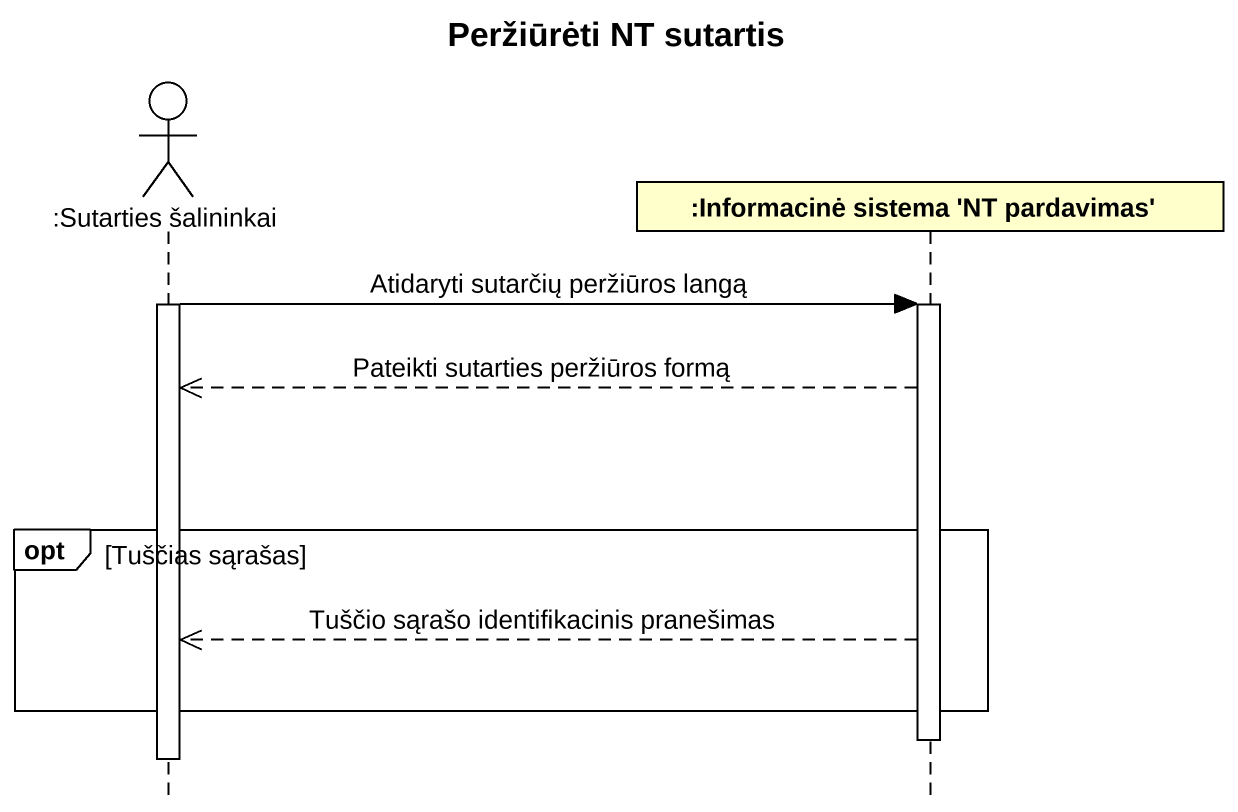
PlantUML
@startuml
title Peržiūrėti NT sutartis
hide footbox
actor ":Sutarties šalininkai" as Sutarties_šalininkai
participant ":Informacinė sistema 'NT pardavimas'" as Informacinė_sistema_NT

activate Sutarties_šalininkai
Sutarties_šalininkai -> Informacinė_sistema_NT : Atidaryti sutarčių peržiūros langą
activate Informacinė_sistema_NT
Informacinė_sistema_NT -->> Sutarties_šalininkai : Pateikti sutarties peržiūros formą
opt Tuščias sąrašas
  Informacinė_sistema_NT -->> Sutarties_šalininkai : Tuščio sąrašo identifikacinis pranešimas
end
deactivate Informacinė_sistema_NT
deactivate Sutarties_šalininkai
@enduml
